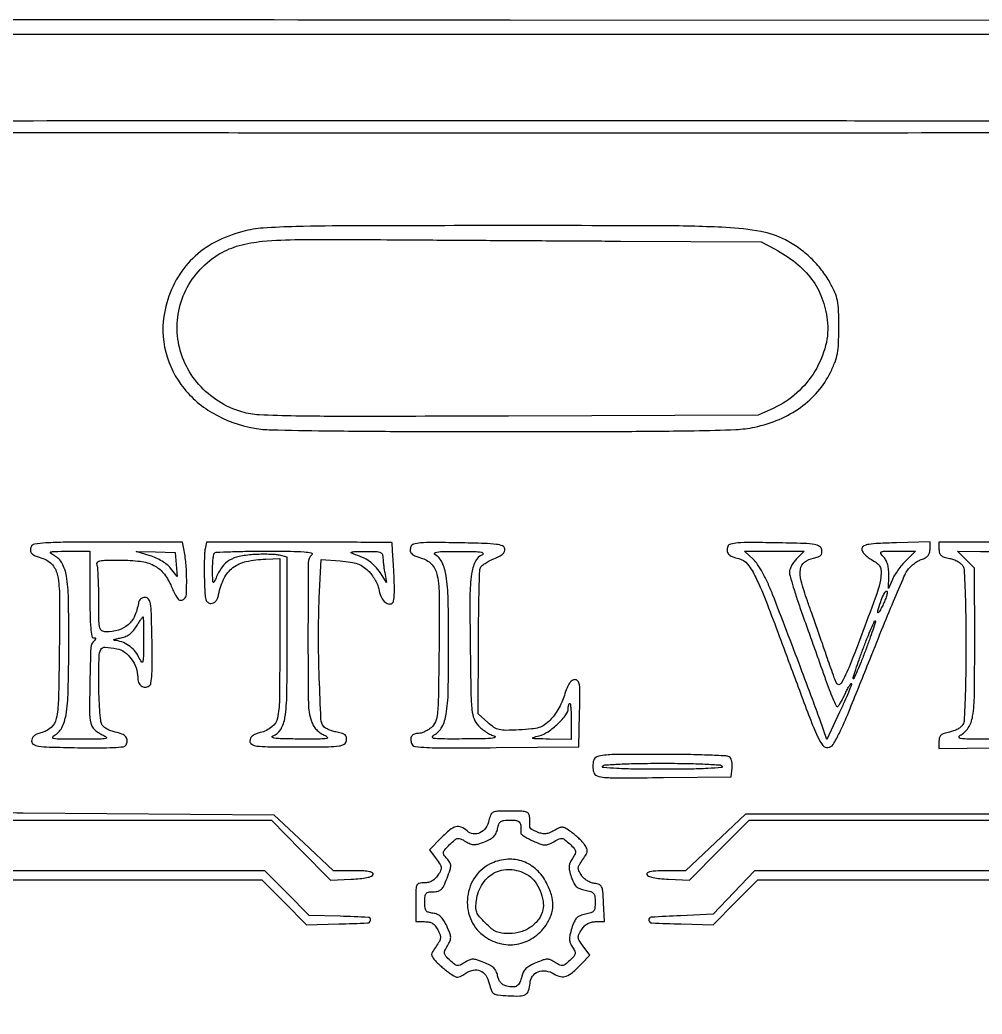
# Model space of a CAD drawing. Extents: x 33 to 995, y 30 to 1513.
# Drawn here: x 351.6 to 673.4, y 1180.1 to 1512.8 of the extents above; entities that cross this region are included whole.
import ezdxf

# ---------------------------------------------------------------- set-up
doc = ezdxf.new("R2010")
doc.units = 0

msp = doc.modelspace()

# ---------------------------------------------------------------- linework, layer by layer
for points in [[(969.036452, 1225.056595, -0.000004), (969.039353, 1088.299549, -0.000008), (969.038944, 928.132759, -0.000006), (969.033447, 745.616071)], [(501, 614.908769, -0.000002), (561.298067, 614.940643, -0.000003), (614.572792, 614.968231, -0.000002), (659.799513, 614.99122, -0.000053)], [(56.838383, 550.971158, 0.000004), (56.774237, 658.613587, 0.000005), (56.715227, 754.844653, 0.000003), (56.664187, 835.950257, 0.000067)], [(972.956293, 313.397605, 0.000039), (972.978038, 768.984398, 0.000039), (972.928152, 1226.063636, 0.000618)], [(53.508353, 1474.214499, 0.000027), (53.251612, 1321.329098, 0.00033)], [(38.822837, 332.31249, -0.000046), (38.889141, 769.339498, -0.000051), (39.034879, 1189.135476, -0.000465), (39.288314, 1372.643788, -0.000087), (39.584884, 1491.939655, -0.098597), (40.571108, 1496.824427, -0.031477), (42.041633, 1499.802126, -0.045918), (43.725173, 1502.193461, -0.046088), (45.811833, 1504.231037, -0.032025), (48.5, 1506.13944, -0.137776), (53.048935, 1507.445047, -0.000422), (114.224298, 1507.740408, -0.000933), (216.862219, 1507.95772, -0.000061), (514.602117, 1507.996262), (977.704234, 1508), (981.07832, 1505.726203, -0.029148), (982.52989, 1504.619797, -0.018066), (984.105016, 1503.165079, -0.018106), (985.561024, 1501.610852, -0.030905), (986.643885, 1500.200472), (988.835363, 1496.948538), (989.233898, 772.224269), (989.632433, 47.5)], [(995.005458, 43.718342), (994.752729, 770.609171), (994.5, 1497.5), (991.694724, 1502.272392, 0.032229), (990.320582, 1504.29898, 0.021357), (988.502755, 1506.444128, 0.02152), (986.549572, 1508.384329, 0.038625), (984.767769, 1509.772392), (980.646091, 1512.5), (515.573046, 1512.712577, 0.000094), (263.010968, 1512.780544, 0.000625), (137.080546, 1512.633358, 0.000111), (51.337268, 1512.406859, 0.105014), (47.5, 1511.580442, 0.060151), (44.399911, 1509.715644, 0.033004), (41.086923, 1506.764579, 0.032003), (38.025614, 1503.225534, 0.039426), (35.669775, 1499.552908), (33.5, 1495.5), (33.247266, 770.21552, 0.000036), (33.115334, 293.12885, 0.000631)], [(53.052888, 1115.372179, 0.000076), (53, 768.50806)], [(684.031385, 1338), (659, 1338), (659, 1335.611291, 0.068706), (659.170968, 1334.37296, 0.145772), (659.683516, 1333.56247, 0.106255), (660.681986, 1333.009618, 0.027136), (662.487847, 1332.568258, -0.042339), (663.897177, 1332.178105, -0.040047), (665.248459, 1331.550594, -0.042692), (666.352533, 1330.795042, -0.098803), (666.987847, 1330.022708, -0.110268), (667.421984, 1328.46466, -0.003489), (667.720532, 1321.852613, -0.006195), (667.9323, 1313.631572, -0.003341), (668, 1303.5, -0.003341), (667.9323, 1293.368428, -0.006195), (667.720532, 1285.147387, -0.003489), (667.421984, 1278.53534, -0.110268), (666.987847, 1276.977292, -0.098803), (666.352533, 1276.204958, -0.042692), (665.248459, 1275.449406, -0.040047), (663.897177, 1274.821895, -0.042339), (662.487847, 1274.431742, 0.027098), (660.677747, 1273.989495, 0.106933), (659.680708, 1273.435887, 0.146165), (659.169854, 1272.622144, 0.067684), (659, 1271.373136), (659, 1268.968853), (687.25, 1269.234427)], [(676, 1272.053884, -0.00259), (668.998554, 1272.076486, -0.028456), (666.19625, 1272.259752, -0.318422), (665.705766, 1272.706479, -0.341936), (665.980292, 1273.284449, 0.135391), (668.774115, 1275.823, 0.101871), (670.247393, 1279.724707, 0.036619), (670.858362, 1286.912259, 0.003556), (670.936684, 1304.39134), (670.871166, 1329.28268), (668.012506, 1332.14134), (665.153846, 1335), (672.826923, 1334.921053, -0.006315), (675.687962, 1334.855471, -0.013756)], [(319.436537, 1245), (435.724755, 1245), (445.588127, 1234.960747), (455.4515, 1224.921494), (462.395759, 1225.210747, 0.012625), (465.393952, 1225.411563, 0.028534), (467.643188, 1225.749616, 0.034246), (469.206795, 1226.190275, 0.231058), (469.753342, 1226.75, 0.348375), (469.540226, 1227.331829, 0.088686), (468.537109, 1227.723586, 0.03904), (466.604626, 1227.95146, 0.009074), (463.333333, 1228.020785), (456.5, 1228.04157), (446.584243, 1237.357393), (436.668486, 1246.673216), (352.668908, 1247.336608, 0.000271), (318.145725, 1247.590564, 0.000277)], [(725.955927, 1247), (594.32802, 1247), (584.257507, 1237.5), (574.186993, 1228), (567.510163, 1228, 0.009294), (564.316113, 1227.940621, 0.039972), (562.429058, 1227.718672, 0.091741), (561.454414, 1227.329443, 0.344542), (561.246658, 1226.75, 0.230894), (561.792557, 1226.19059, 0.034469), (563.349954, 1225.751382, 0.028647), (565.591391, 1225.415634, 0.012665), (568.579991, 1225.217865), (575.5, 1224.935731), (585.481238, 1234.967865), (595.462477, 1245), (727.614876, 1245)], [(311.490867, 1225), (432.550055, 1225), (440.025028, 1217.471318), (447.5, 1209.942637), (458.25402, 1210.221318, 0.004524), (467.827064, 1210.55609, 0.352399), (468.8946, 1211.495463, 0.451454), (468.140113, 1212.435038, 0.004692), (458.697649, 1212.781871), (448.386629, 1213.063742), (440.968342, 1220.531871), (433.550055, 1228), (312.556473, 1228)], [(733.75457, 1228), (597.328124, 1228), (590.414062, 1220.75), (583.5, 1213.5), (572.5, 1213, 0.004401), (562.740366, 1212.470262, 0.421633), (561.913049, 1211.507227, 0.376218), (562.902623, 1210.561346, 0.004311), (572.74598, 1210.221318), (583.5, 1209.942637), (590.974972, 1217.471318), (598.449945, 1225), (735.009133, 1225)], [(303.803707, 1075.012306, 0.000025), (284.486637, 1038, -0.000146)]]:
    msp.add_lwpolyline(points, format="xyb")
for points in [[(247.131121, 1477.657991, 0.050768), (246.753708, 1477.095866, 0.066538), (246.537806, 1476.516912, 0.082297), (246.507446, 1476.010146, 0.171918), (246.675343, 1475.657991, 0.198264), (247.327394, 1475.386949, 0.000008), (325.52234, 1475.193285, 0.000384), (411.80434, 1475.047297, 0.000231), (514.166667, 1475, 0.000154), (662.437769, 1475.04575, 0.001151), (732.862134, 1475.251305, 0.000171), (780.126371, 1475.514209, 0.412485), (781, 1476.393011, 0.100912), (780.88217, 1476.970895, 0.066819), (780.53535, 1477.555128, 0.063449), (780.022934, 1478.056902, 0.070559), (779.418213, 1478.393011, 0.09127), (778.079021, 1478.642756, 0.000014), (700.517318, 1478.821697, 0.000355), (614.684732, 1478.95635, 0.000215), (513.040657, 1479, 0.000166), (369.539938, 1478.952432, 0.001096), (297.821195, 1478.747681, 0.000181), (248.874674, 1478.482919, 0.221599)], [(426.199953, 1441.977396, 0.056421), (416.846685, 1438.360953, 0.072539), (409.385942, 1432.961212, 0.074322), (403.908105, 1425.772056, 0.06307), (400.392488, 1416.8868, 0.111261), (399.996058, 1403.307092, 0.109722), (405.450076, 1390.792575, 0.103683), (416.017681, 1381.247497, 0.089734), (430.081913, 1376.129814, 0.03722), (435.707357, 1375.590421, 0.001966), (453.76188, 1375.278868, 0.002488), (478.474413, 1375.07259, 0.000899), (513.581913, 1375.017364, 0.000664), (554.902647, 1375.081534, 0.00367), (577.136924, 1375.308801, 0.005302), (591.022444, 1375.699994, 0.042529), (597.363566, 1376.488896, 0.048124), (605.593082, 1379.07932, 0.056303), (612.720659, 1383.100085, 0.059108), (618.48978, 1388.412212, 0.063097), (622.709915, 1394.818397, 0.022584), (624.223879, 1398.289178, 0.046135), (625.027061, 1401.147245, 0.036141), (625.397925, 1404.520501, 0.009313), (625.5, 1410, 0.008571), (625.403282, 1415.641694, 0.040742), (625.03087, 1418.845463, 0.054185), (624.192117, 1421.505706, 0.023036), (622.531854, 1424.858802, 0.04017), (619.733629, 1429.073343, 0.034769), (616.169357, 1433.008968, 0.034505), (612.062162, 1436.443069, 0.037909), (607.643981, 1439.161711, 0.074646), (599.356033, 1441.971113, 0.032015), (587.715938, 1443.301457, 0.01164), (566.950819, 1443.852042, 0.000927), (512, 1443.927575, 0.000462), (463.389984, 1443.8593, 0.005099), (443.923129, 1443.615423, 0.012251), (432.971679, 1443.097849, 0.046157)], [(552.5, 1438.751193), (599.5, 1438.5), (604, 1436.116927, -0.045745), (611.14608, 1431.45086, -0.06564), (616.403045, 1426.027609, -0.069774), (619.854892, 1419.700266, -0.060626), (621.644193, 1412.35642, -0.09203), (621.080826, 1403.788375, -0.074117), (617.504525, 1395.262318, -0.0721), (611.47331, 1387.941008, -0.078485), (603.770111, 1382.881796), (598.5, 1380.5), (515, 1380.198769, -0.000465), (465.385885, 1380.065967, -0.004304), (443.906144, 1380.213351, -0.008045), (431.590163, 1380.602161, -0.060387), (425.84619, 1381.577972, -0.14002), (411.434562, 1390.75725, -0.147973), (404.426455, 1405.973148, -0.150661), (407.084558, 1422.312281, -0.146117), (418.499632, 1434.552652, -0.065824), (424.913349, 1437.253997, -0.044102), (432.756108, 1438.673269, -0.021325), (445.096215, 1439.268992, -0.003153), (470.056341, 1439.251193, 0.000163), (486.962923, 1439.138022, 0.000076), (508.894675, 1439.001685, 0.000075), (531.916101, 1438.865525, 0.000105)], [(355.345077, 1336.456872, 0.100121), (355.131711, 1335.189825, 0.190591), (355.536828, 1334.256227, 0.100022), (356.733447, 1333.463075, 0.017732), (359.272413, 1332.534848, -0.139086), (362.495838, 1330.369875, -0.131376), (364.189675, 1326.787822, -0.044037), (364.829149, 1319.889362, -0.003903), (364.769853, 1302.401413, -0.003166), (364.464763, 1284.998121, -0.04768), (363.745566, 1278.990514, -0.157753), (361.998828, 1275.991201, -0.119808), (358.624239, 1274.182436, 0.037101), (357.221161, 1273.705424, 0.079962), (356.257868, 1273.099514, 0.105606), (355.698276, 1272.34684, 0.107632), (355.5, 1271.436432, 0.260456), (356.107798, 1270.34879, 0.10263), (357.77709, 1269.744984, 0.028842), (361.379845, 1269.438514, 0.002309), (370.924305, 1269.223015, 0.004188), (378.221399, 1269.153102, 0.014357), (382.960535, 1269.283494, 0.01455), (386.178569, 1269.558713, 0.229614), (387.081785, 1270.132331, 0.133089), (387.505339, 1271.557138, 0.183319), (387.066329, 1272.805009, 0.123443), (385.696566, 1273.791725, 0.04833), (383.442884, 1274.444737, -0.043137), (382.06006, 1274.829927, -0.040367), (380.731193, 1275.453223, -0.042971), (379.643092, 1276.205899, -0.097395), (379.012153, 1276.977292, -0.097212), (378.613462, 1278.277281, -0.007843), (378.29732, 1281.857281, -0.010341), (378.073845, 1286.175023, -0.007758), (378, 1290.934259, -0.004452), (378.078458, 1299.744699, -0.116637), (378.66054, 1302.023979, -0.29461), (380.116771, 1302.849133, -0.034993), (383.978277, 1302.354345, -0.109846), (386.572617, 1301.207557, -0.074987), (388.861958, 1298.921331, -0.072252), (390.448324, 1295.962417, -0.086834), (390.996262, 1292.856989, 0.084842), (391.302304, 1291.081496, 0.146503), (392.179225, 1289.881066, 0.174451), (393.449006, 1289.483363, 0.128621), (394.869198, 1289.91916, 0.227098), (395.439024, 1290.806994, 0.016016), (395.7173, 1293.824858, 0.015268), (395.848091, 1298.2745, 0.00454), (395.778514, 1305.07664, 0.002455), (395.560912, 1314.059869, 0.031666), (395.251303, 1317.399595, 0.116597), (394.627296, 1318.926776, 0.242268), (393.513695, 1319.5, 0.082916), (392.677318, 1319.360342, 0.096177), (391.978994, 1318.958028, 0.095236), (391.477083, 1318.31988, 0.079671), (391.207605, 1317.5, -0.064506), (389.958629, 1313.274301, -0.109366), (387.782813, 1310.315578, -0.111465), (384.594346, 1308.586805, -0.068813), (380.350777, 1308, -0.137904), (379.010165, 1308.376919, -0.202896), (378.30641, 1309.357954, -0.052405), (378.042614, 1311.598253, -0.003124), (378, 1318.418213, 0.00539), (377.955741, 1322.523968, 0.007245), (377.821697, 1326.240725, 0.005177), (377.63272, 1329.340329, 0.073925), (377.393011, 1330.418213, -0.272257), (377.526536, 1331.219002, -0.169875), (378.367664, 1331.720243, -0.04521), (380.437109, 1331.949884, -0.005151), (385.143011, 1331.996262, -0.030382), (391.833885, 1331.586321, -0.084075), (396.339905, 1330.243176, -0.106304), (399.531699, 1327.718306, -0.06842), (402.019737, 1323.688286, 0.009495), (403.602617, 1320.286049, 0.07927), (404.576035, 1318.901157, 0.233525), (405.481852, 1318.579614, 0.144748), (406.540815, 1319.033874, 0.211223), (407.27782, 1320.51492, 0.013124), (407.373986, 1325.530577, 0.020003), (407.117538, 1330.973899, 0.028721), (406.422521, 1335.75), (405.961896, 1338), (380.949563, 1338, 0.001739), (366.850135, 1337.95097, 0.013311), (360.231253, 1337.728658, 0.021953), (356.43594, 1337.332158, 0.270416)], [(413.553887, 1335.75, 0.039994), (413.377384, 1334.420931, 0.006461), (413.275114, 1331.810938, 0.007098), (413.237968, 1328.727836, 0.006185), (413.284835, 1325.5, 0.005751), (413.465511, 1320.795998, 0.05392), (413.783022, 1318.798385, 0.162271), (414.406219, 1317.861758, 0.167017), (415.459005, 1317.5, 0.100234), (416.378984, 1317.686298, 0.115612), (417.100901, 1318.212442, 0.088243), (417.645599, 1319.132031, 0.038456), (418.041712, 1320.5, -0.063419), (419.904461, 1325.909178, -0.117495), (422.852844, 1329.465313, -0.106741), (427.302623, 1331.516692, -0.046457), (433.793154, 1332.341794), (438.5, 1332.5), (438.5, 1305.284333, -0.002429), (438.402359, 1285.18124, -0.049242), (437.745208, 1279.126918, -0.178785), (435.872093, 1276.141608, -0.102466), (432, 1274.259745, 0.030333), (430.380091, 1273.742954, 0.077486), (429.316361, 1273.128061, 0.110615), (428.714576, 1272.371079, 0.113316), (428.5, 1271.436432, 0.265832), (429.11947, 1270.353619, 0.103129), (430.815654, 1269.780257, 0.027998), (434.500664, 1269.542391, 0.00212), (444.5, 1269.5, 0.002014), (454.806453, 1269.541505, 0.030453), (458.376291, 1269.788005, 0.116205), (460.044941, 1270.418377, 0.212236), (460.803648, 1271.628645, 0.079965), (460.78391, 1272.731346, 0.169285), (460.369851, 1273.46661, 0.110282), (459.437455, 1273.979438, 0.024437), (457.654131, 1274.405107, -0.026316), (456.261108, 1274.743148, -0.027408), (454.930553, 1275.222042, -0.028445), (453.833645, 1275.761632, -0.096979), (453.231503, 1276.276462, -0.156979), (452.290984, 1278.785525, -0.00316), (451.729858, 1292.497413, -0.008185), (451.470965, 1306.713856, -0.011568), (451.740633, 1319.374346), (452.313043, 1332.248693), (458.738476, 1331.732921, -0.015919), (462.200761, 1331.343749, -0.049068), (464.48571, 1330.78016, -0.063448), (466.280608, 1329.876058, -0.042688), (468.069501, 1328.433414, -0.040883), (469.227277, 1327.126846, -0.029445), (470.302838, 1325.501195, -0.02994), (471.147102, 1323.821561, -0.05517), (471.592154, 1322.360468, 0.050946), (472.31207, 1319.923549, 0.090141), (473.437741, 1318.162895, 0.138039), (474.757765, 1317.357565, 0.209756), (476.068536, 1317.542358, 0.21614), (476.587208, 1318.314516, 0.027059), (476.817566, 1320.369083, 0.021772), (476.860177, 1323.409855, 0.00717), (476.664036, 1327.878448, 0.00036), (476.445381, 1331.584966, 0.000577), (476.252894, 1334.747107, 0.000092), (476.078537, 1337.549543, 0.035411), (476.051695, 1337.75, 0.353336), (475.926547, 1337.852786, 0.000065), (466.914532, 1337.926563, 0.001258), (456.90224, 1337.982031, 0.000756), (445.019052, 1338), (414.038104, 1338)], [(482.355116, 1336.483033, 0.098007), (482.133544, 1335.200078, 0.191567), (482.534008, 1334.260557, 0.101145), (483.727186, 1333.465591, 0.017771), (486.272413, 1332.534848, -0.139672), (489.498517, 1330.362686, -0.131147), (491.192002, 1326.764146, -0.043721), (491.82999, 1319.823525, -0.003841), (491.769853, 1302.160134, -0.001298), (491.549837, 1286.08071, -0.020904), (491.23489, 1280.664138, -0.069638), (490.541054, 1277.815708, -0.128841), (489.139216, 1275.910134, -0.03342), (488.100888, 1275.179074, -0.029758), (486.934291, 1274.561102, -0.030973), (485.815898, 1274.132818, -0.076095), (484.948233, 1274, 0.082083), (483.527152, 1273.765126, 0.162452), (482.627291, 1273.081491, 0.161733), (482.315958, 1271.991951, 0.08119), (482.609738, 1270.574622, 0.272474), (483.77012, 1269.650845, 0.023235), (487.713791, 1269.27959, 0.012821), (494.776615, 1269.125873, 0.001433), (510.862983, 1269.23438), (538.5, 1269.5), (538.782751, 1280.75, 0.003344), (538.908471, 1287.566698, 0.037564), (538.737142, 1290.268043, 0.132367), (538.206418, 1291.517624, 0.230444), (537.215373, 1292, 0.157205), (536.255995, 1291.690718, 0.090448), (535.405449, 1290.807709, 0.053659), (534.584865, 1289.227865, 0.01662), (533.693905, 1286.697901, -0.02975), (532.819588, 1284.408789, -0.024302), (531.625286, 1282.074575, -0.025014), (530.282437, 1279.986617, -0.046348), (528.963379, 1278.464915, -0.03901), (527.002881, 1276.859979, -0.075184), (525.187025, 1275.964977, -0.052889), (522.79256, 1275.474179, -0.01151), (518.582813, 1275.164315, -0.009434), (514.106202, 1275.022867, -0.061272), (511.868733, 1275.269245, -0.090981), (510.155293, 1276.021155, -0.033568), (508.066087, 1277.649644), (504.87074, 1280.504686), (504.962079, 1304.240157, -0.002143), (505.036915, 1313.440532, -0.003268), (505.188285, 1321.424713, -0.001186), (505.37978, 1328.294987, -0.084241), (505.60388, 1329.410112, -0.125921), (506.069195, 1330.066144, -0.028714), (507.165399, 1330.89246, -0.027954), (508.578013, 1331.725115, -0.024034), (510.146698, 1332.44202, 0.02336), (511.973651, 1333.273984, 0.06605), (513.12341, 1334.070646, 0.106004), (513.709165, 1334.888145, 0.151175), (513.806915, 1335.769722, 0.255439), (513.017231, 1336.726852, 0.063282), (510.978895, 1337.256856, 0.024646), (507.059537, 1337.565982, 0.002833), (498.216043, 1337.776161, 0.003026), (489.674723, 1337.879043, 0.021839), (485.564128, 1337.724089, 0.046618), (483.28073, 1337.3215, 0.238552)], [(588.390041, 1336.574048, 0.10452), (588.160798, 1335.136377, 0.17142), (588.6241, 1334.008306, 0.118587), (589.871625, 1333.144745, 0.038321), (592.037817, 1332.491694, -0.174379), (594.958519, 1330.654495, -0.054646), (597.723611, 1326.193103, -0.020817), (601.488851, 1317.386557, -0.002036), (609.598997, 1295.730418, 0.001489), (615.7811, 1279.167509, 0.018277), (618.389602, 1272.941732, 0.051923), (620.162847, 1269.963746, 0.267029), (621.858926, 1269.230418, 0.226315), (623.567453, 1270.299006, 0.030371), (625.680175, 1274.111558, 0.014939), (628.831776, 1281.256511, 0.001702), (635.407566, 1297.618213, -0.00199), (639.823672, 1308.588015, -0.002853), (643.831828, 1318.272652, -0.001538), (647.293334, 1326.432899, -0.043973), (648.372691, 1328.446047, -0.048324), (649.265893, 1329.558274, -0.031752), (650.486074, 1330.659339, -0.031893), (651.824129, 1331.588331, -0.051968), (653.074052, 1332.175659, 0.041076), (654.458038, 1332.789623, 0.092378), (655.34486, 1333.512464, 0.107207), (655.833706, 1334.430968, 0.068982), (656, 1335.630576), (656, 1338.065502), (644.761972, 1337.782751, 0.004628), (638.626608, 1337.571548, 0.029967), (635.549472, 1337.251667, 0.068313), (633.882029, 1336.736027, 0.240809), (633.213211, 1335.877546, 0.161562), (633.319161, 1335.074184, 0.065094), (633.934585, 1334.137889, 0.050848), (634.975275, 1333.153317, 0.030771), (636.381779, 1332.202253, -0.025724), (638.336113, 1330.909282, -0.110246), (639.246477, 1329.861371, -0.114957), (639.605086, 1328.549102, -0.029128), (639.559727, 1326.324708, -0.065554), (638.703775, 1322.299939, -0.003475), (634.227949, 1309.939472, -0.005536), (629.627458, 1297.916141, -0.025172), (626.524932, 1291.094589, -0.177854), (625.702068, 1290.34084, -0.370103), (624.933902, 1290.594874, -0.049899), (623.96763, 1292.632756, -0.002947), (621.702548, 1299.094589, 0.00071), (620.102428, 1303.7257, 0.000466), (618.247153, 1309.05467, 0.000469), (616.431098, 1314.239758, 0.000902), (614.964918, 1318.389395, -0.019975), (612.879756, 1325.094616, -0.101855), (612.65247, 1328.972675, -0.196843), (614.02645, 1331.300656, -0.113357), (617.040757, 1332.658151, 0.030943), (618.567877, 1333.06319, 0.115029), (619.410628, 1333.580094, 0.158433), (619.790413, 1334.314408, 0.076354), (619.801813, 1335.385363, 0.208939), (619.05759, 1336.589148, 0.113684), (617.412822, 1337.243664, 0.031322), (613.928429, 1337.55708, 0.00225), (604.228654, 1337.776161, 0.003219), (595.939951, 1337.872682, 0.020243), (591.712998, 1337.723524, 0.037825), (589.286385, 1337.353384, 0.249334)], [(375, 1320.5, 0.004182), (375.058138, 1313.548443, 0.016463), (375.27069, 1309.270833, 0.018456), (375.601997, 1306.511101, 0.369116), (376.2, 1306, -0.051663), (376.742599, 1305.943785, -0.354955), (376.9, 1305.75, -0.180052), (376.777696, 1305.421376, -0.018208), (376.2, 1304.8, 0.189775), (375.302111, 1302.735881, 0.003949), (374.990336, 1291.327566, 0.006468), (374.919064, 1280.344028, 0.090234), (375.649661, 1276.470586, 0.095637), (376.113247, 1275.726372, 0.035355), (377.019208, 1274.878451, 0.033463), (378.165305, 1274.069318, 0.034326), (379.399661, 1273.42794, -0.089111), (380.445656, 1272.730105, -0.614236), (380.309213, 1272.28419, -0.040494), (378.255942, 1272.096263, -0.002027), (371.5, 1272.053884, -0.002738), (365.247131, 1272.07425, -0.033957), (362.878964, 1272.256054, -0.42433), (362.559274, 1272.700386, -0.235359), (363, 1273.290814, 0.15883), (365.566089, 1275.841031, 0.078107), (367.019187, 1280.261783, 0.034545), (367.740225, 1288.024846, 0.00525), (367.943558, 1303.600777, 0.004898), (367.830651, 1319.192075, 0.035569), (367.17169, 1326.648513, 0.083857), (365.738802, 1330.87899, 0.145832), (363.143935, 1333.483598, -0.038759), (361.860607, 1334.315487, -0.605838), (361.930218, 1334.718084, -0.073756), (363.101682, 1334.910663, -0.002542), (367.75, 1334.959962), (375, 1335)], [(403.824015, 1330.521047), (404.148029, 1326.542094), (402.01072, 1329.259243, 0.058751), (400.845998, 1330.427499, 0.029799), (399.141736, 1331.618556, 0.028639), (397.173716, 1332.676188, 0.032978), (395.186705, 1333.446719), (390.5, 1334.917046), (397, 1334.708523), (403.5, 1334.5)], [(449.2, 1333.8, 0.196949), (448.050825, 1331.055026, 0.001595), (447.946029, 1307.057773, 0.003166), (448.064102, 1284.1525, 0.081163), (449.134345, 1278.044461, 0.049889), (449.821924, 1276.565282, 0.052538), (450.778997, 1275.279297, 0.052774), (451.978772, 1274.22581, 0.051193), (453.384345, 1273.43438, -0.101328), (454.362703, 1272.746955, -0.603315), (454.208934, 1272.297097, -0.037827), (452.023817, 1272.121685, -0.001987), (445, 1272.118089, -0.003721), (439.465469, 1272.178441, -0.023297), (436.642058, 1272.36203, -0.190677), (435.997913, 1272.704245, -0.522097), (436.105509, 1273.114117, 0.170984), (438.812414, 1275.35019, 0.098832), (440.255528, 1279.370289, 0.033692), (440.877874, 1287.107129, 0.003227), (441, 1306.028001), (441, 1332.961896), (438.474297, 1333.595807, 0.044191), (437.092358, 1333.815394, 0.011019), (434.805321, 1333.923466, 0.011175), (432.173151, 1333.930925, 0.011019), (429.530898, 1333.82107, 0.035064), (424.889539, 1333.196847, 0.085028), (421.680638, 1331.939528, 0.097196), (419.331453, 1329.807959, 0.056173), (417.402515, 1326.5, -0.006792), (416.503045, 1324.534978, -0.585669), (416.239963, 1324.516979, -0.142109), (416.079015, 1325.042582, -0.00178), (416.039142, 1328.583333, -0.012268), (416.072743, 1330.579015, -0.016835), (416.207331, 1332.369271, -0.013576), (416.406531, 1333.826505, -0.156866), (416.666667, 1334.333333, -0.186833), (417.276596, 1334.602783, -0.001961), (421.994167, 1334.804167, -0.005915), (427.481192, 1334.951856, -0.00377), (433.866667, 1335, -0.00294), (442.24057, 1334.950754, -0.016587), (446.705556, 1334.75, -0.03599), (449.026629, 1334.399083, -0.590694)], [(473, 1333.125, 0.021012), (473.039884, 1332.17633, 0.007235), (473.174973, 1330.809375, 0.007175), (473.367605, 1329.304635, 0.008254), (473.595653, 1327.875), (474.191306, 1324.5), (472.149164, 1327.686178, 0.043569), (470.457448, 1329.879202, 0.053996), (468.518126, 1331.575885, 0.049603), (466.126209, 1332.919336, 0.029513), (463.058399, 1334.051773, -0.100054), (462.412559, 1334.399626, -0.619533), (462.47718, 1334.673131, -0.048822), (463.749283, 1334.841896, -0.005144), (466.75, 1334.914047, -0.008071), (470.313424, 1334.905528, -0.065157), (471.928127, 1334.663697, -0.176857), (472.702678, 1334.10028, -0.149043)], [(506.321178, 1333.811266, 0.164293), (503.909433, 1331.44441, 0.083955), (502.634894, 1327.347363, 0.032749), (502.120368, 1319.859192, 0.003912), (502.198376, 1303.246818, 0.001376), (502.44116, 1287.350259, 0.021133), (502.771417, 1281.878436, 0.06649), (503.494312, 1278.863479, 0.096917), (504.944899, 1276.556644, 0.037518), (506.103828, 1275.49584, 0.025255), (507.569044, 1274.459244, 0.025482), (509.097759, 1273.595556, 0.04515), (510.444899, 1273.068277, -0.598303), (510.524416, 1272.694505, -0.153188), (509.765218, 1272.375256, -0.019125), (506.535575, 1272.194851, -0.003425), (500.5, 1272.130226, -0.002039), (492.644465, 1272.131958, -0.032202), (489.977054, 1272.315443, -0.437226), (489.622511, 1272.819087, -0.218942), (490.143935, 1273.516402, 0.146626), (492.737298, 1276.127605, 0.082984), (494.173922, 1280.388376, 0.035112), (494.848399, 1287.911075, 0.004806), (495, 1303.681342, 0.005191), (494.84105, 1318.991561, 0.033083), (494.166951, 1326.728763, 0.07266), (492.790839, 1331.207301, 0.15141), (490.343698, 1333.867465, -0.50241), (490.290025, 1334.339986, -0.157943), (491.055592, 1334.699889, -0.028019), (493.566954, 1334.876304, -0.004459), (498.5, 1334.901911, -0.004051), (503.539588, 1334.84229, -0.029664), (505.943804, 1334.651371, -0.24251), (506.475297, 1334.276417, -0.4231)], [(611.454545, 1332.545455, 0.038293), (610.515252, 1331.450109, 0.034862), (609.721023, 1330.190599, 0.036662), (609.17225, 1328.960487, 0.086799), (609, 1327.975732, 0.069094), (609.18971, 1326.609446, 0.004882), (610.278156, 1322.903931, 0.006821), (611.684584, 1318.499815, 0.005088), (613.351169, 1313.680277, -0.000199), (615.256046, 1308.341227, -0.000142), (617.385173, 1302.360769, -0.000143), (619.412263, 1296.656626, -0.000306), (620.973795, 1292.25, 0.006527), (622.280218, 1288.704042, 0.010456), (623.497377, 1285.717187, 0.004546), (624.593151, 1283.243295, 0.294263), (624.970752, 1283, 0.23937), (625.341071, 1283.188062, 0.016874), (626.014337, 1284.177995, 0.02092), (626.759056, 1285.473631, 0.014053), (627.504597, 1287.010195, -0.010671), (628.225239, 1288.521384, -0.018841), (628.892623, 1289.731514, -0.014594), (629.464419, 1290.621919, -0.469606), (629.69041, 1290.642923, -0.300187), (629.75855, 1290.310435, -0.002413), (628.695642, 1287.694492, -0.007555), (627.392925, 1284.663081, -0.004661), (625.773905, 1281.135771), (621.479932, 1272.006085), (619.107416, 1278.753043, 0.004549), (616.682485, 1285.453614, 0.001185), (612.662207, 1296.176495, 0.001204), (608.019137, 1308.38274, 0.001224), (603.342454, 1320.5, 0.013835), (601.702455, 1324.395756, 0.018757), (599.995327, 1327.810162, 0.0208), (598.345231, 1330.545945, 0.058575), (596.906, 1332.25), (593.968447, 1335), (603.938769, 1335), (613.909091, 1335)], [(647.937815, 1331.783969, 0.022455), (646.60952, 1330.330693, 0.016866), (645.277826, 1328.621418, 0.017137), (644.132441, 1326.924978, 0.037107), (643.398662, 1325.533969), (642.075542, 1322.5), (642.201333, 1326.740525, 0.029218), (642.144213, 1328.725879, 0.044358), (641.842359, 1330.424802, 0.051242), (641.296886, 1331.844229, 0.066668), (640.508575, 1332.990525, -0.041184), (639.568254, 1334.219167, -0.456943), (639.722272, 1334.742341, -0.103739), (640.7431, 1334.971184, -0.003448), (644.921936, 1335), (651.153846, 1335)], [(639.978467, 1316.45761, -0.009132), (639.194078, 1315.008592, -0.061038), (638.707836, 1314.350514, -0.6625), (638.533716, 1314.415597, -0.076252), (638.597868, 1315, -0.014537), (639.500305, 1318.017331, -0.029939), (640.412996, 1320.305408, -0.05673), (641.167763, 1321.528908, -0.583684), (641.633327, 1321.45761, -0.150736), (641.672871, 1320.830178, -0.02084), (641.310122, 1319.558875, -0.022341), (640.734513, 1318.049349, -0.017232)], [(392.936046, 1304.75, -0.001751), (392.872899, 1299.139466, -0.073989), (392.679347, 1297.958622, -0.638413), (392.277435, 1297.908426, -0.024073), (391.301634, 1299.650727, 0.065567), (389.884354, 1301.752221, 0.062968), (387.953724, 1303.448016, 0.063123), (385.666565, 1304.606602, 0.066511), (383.202947, 1305.131641, -0.212852), (382.982275, 1305.251221, -0.491324), (383.023286, 1305.406256, -0.045385), (383.738558, 1305.633889, -0.010421), (384.982709, 1305.881641, 0.046895), (386.690488, 1306.353257, 0.061351), (388.121456, 1307.108655, 0.059559), (389.357329, 1308.20853, 0.040952), (390.482709, 1309.71148, -0.004713), (391.273984, 1310.9452, -0.007355), (391.980858, 1311.990903, -0.002816), (392.601676, 1312.870207, -0.202065), (392.75, 1312.96148, -0.451777), (392.851122, 1312.877032, -0.000924), (392.907776, 1310.565247, -0.004764), (392.942615, 1307.910828, -0.002837)], [(634.37037, 1301.62963, -0.00433), (632.940818, 1297.945531, -0.007446), (631.677974, 1294.90536, -0.002435), (630.563859, 1292.36608, -0.5263), (630.341805, 1292.324862, -0.280314), (630.260865, 1292.657341, -0.002125), (631.154826, 1295.428508, -0.006975), (632.253881, 1298.634534, -0.004321), (633.62963, 1302.37037, -0.00433), (635.059182, 1306.054469, -0.007446), (636.322026, 1309.09464, -0.002435), (637.436141, 1311.63392, -0.5263), (637.658195, 1311.675138, -0.280314), (637.739135, 1311.342659, -0.002125), (636.845174, 1308.571492, -0.006975), (635.746119, 1305.365466, -0.004321)], [(536, 1278), (536, 1272), (528.75, 1272.103352, -0.001661), (524.143059, 1272.184338, -0.070239), (523.173209, 1272.341994, -0.733971), (523.172421, 1272.598195, -0.011948), (525.229339, 1273.197806, 0.084695), (528.250926, 1274.578967, 0.041268), (531.557778, 1277.254279, 0.039922), (534.233632, 1280.254655, 0.163557), (535, 1282.534796, -0.032395), (535.036403, 1283.096069, -0.049872), (535.146875, 1283.569596, -0.064314), (535.307966, 1283.896949, -0.251361), (535.5, 1284, -0.382507), (535.700206, 1283.82059, -0.006578), (535.853125, 1282.2375, -0.012971), (535.96404, 1280.300555, -0.007815)], [(543.5, 1265, 0.047545), (543.30324, 1264.087226, 0.0297), (543.239888, 1262.99454, 0.029674), (543.306514, 1261.900044, 0.046835), (543.505899, 1260.981413, 0.233671), (544.631552, 1259.812242, 0.067689), (547.152135, 1259.274781, 0.02031), (552.26884, 1259.099231, 0.001381), (566.823287, 1259.231413), (589.5, 1259.5), (589.830076, 1262.391493, 0.043008), (589.863087, 1263.583014, 0.050883), (589.68368, 1264.695115, 0.058144), (589.327893, 1265.591664, 0.128667), (588.830076, 1266.126181, 0.130432), (587.753374, 1266.465868, 0.002229), (581.521442, 1266.726184, 0.00552), (574.223355, 1266.917794, 0.003626), (565.817388, 1266.984687, 0.001521), (552.07212, 1266.95257, 0.020832), (547.082941, 1266.717716, 0.06675), (544.603875, 1266.158141, 0.231024)], [(586.5, 1263, -0.563353), (586.261299, 1262.532979, -0.005566), (581.710663, 1262.254631, -0.009246), (575.469665, 1262.058187, -0.003243), (566.5, 1262, -0.003243), (557.530335, 1262.058187, -0.009246), (551.289337, 1262.254631, -0.005566), (546.738701, 1262.532979, -0.563353), (546.5, 1263, -0.242488), (547.234623, 1263.441784, -0.00392), (552.200627, 1263.72913, -0.008475), (558.445229, 1263.935327, -0.004014), (566.5, 1264, -0.004014), (574.554771, 1263.935327, -0.008475), (580.799373, 1263.72913, -0.00392), (585.765377, 1263.441784, -0.242488)], [(508.485932, 1244.935949, -0.096807), (507.377894, 1242.381093, -0.128598), (505.469758, 1240.731762, -0.150819), (503.232465, 1240.37621, -0.149546), (501.175322, 1241.341336, 0.080506), (499.204489, 1242.618241, 0.170923), (497.415196, 1242.753874, 0.110095), (495.399453, 1241.698752, 0.023947), (492.508474, 1239.008678), (488.611052, 1235.017355), (490.831813, 1232.013614, -0.017043), (492.123774, 1230.135476, -0.116438), (492.492369, 1229.082227, -0.14234), (492.311247, 1228.075315, -0.02983), (491.411278, 1226.504937, -0.051498), (490.503447, 1225.389041, -0.069984), (489.467468, 1224.609294, -0.071135), (488.270328, 1224.153988, -0.055407), (486.88499, 1224, 0.052875), (485.1335, 1223.814262, 0.239892), (484.360961, 1223.18674, 0.098862), (484.050684, 1221.803367, 0.005889), (484, 1217.5), (484, 1211), (486.968063, 1211, -0.049837), (488.458936, 1210.85103, -0.089444), (489.598724, 1210.398961, -0.087433), (490.525576, 1209.568789, -0.045862), (491.369003, 1208.265255, -0.030527), (492.105595, 1206.622846, -0.116427), (492.248766, 1205.516964, -0.106145), (491.888131, 1204.40856, -0.023183), (490.794583, 1202.711519, 0.0146), (489.580537, 1200.896655, 0.133133), (489.305952, 1199.995197, 0.166691), (489.559996, 1199.172135, 0.026288), (490.643643, 1197.838337, 0.019621), (491.548602, 1196.912672, 0.009997), (492.752831, 1195.818656, 0.009916), (494.041273, 1194.738572, 0.014641), (495.217058, 1193.847436, 0.020341), (496.907298, 1192.743457, 0.121645), (497.905957, 1192.439118, 0.133059), (498.887609, 1192.649229, 0.026161), (500.459773, 1193.565599, -0.085143), (503.169029, 1194.743652, -0.157702), (505.53753, 1194.571536, -0.155322), (507.380883, 1193.039118, -0.081908), (508.567073, 1190.27686, 0.027841), (509.284351, 1187.940152, 0.162406), (510.077981, 1186.949653, 0.117872), (511.435649, 1186.47148, 0.011767), (514.892788, 1186.192788, 0.020116), (518.794479, 1186.127707, 0.125182), (520.705245, 1186.661916, 0.187121), (521.730765, 1187.932299, 0.056713), (522.221475, 1190.40534, -0.129146), (523.059046, 1192.777314, -0.15192), (524.915392, 1194.256942, -0.134478), (527.475017, 1194.524267, -0.092834), (530.228594, 1193.524038, 0.076905), (532.435962, 1192.642244, 0.14436), (534.337418, 1192.756837, 0.094554), (536.404824, 1193.983434, 0.021553), (539.348389, 1196.821358), (542.196778, 1199.814829), (539.997809, 1202.789094, -0.016875), (538.699254, 1204.675456, -0.121322), (538.346359, 1205.713573, -0.141632), (538.545684, 1206.721841, -0.025874), (539.51443, 1208.381679, -0.047735), (540.467258, 1209.571014, -0.071867), (541.517967, 1210.380554, -0.074087), (542.729969, 1210.843802, -0.054349), (544.162727, 1211), (547.095435, 1211), (546.797717, 1217.25, 0.007875), (546.548712, 1221.17543, 0.089755), (546.15399, 1222.670478, 0.194402), (545.346048, 1223.422585, 0.062881), (543.72815, 1223.818531, -0.064613), (542.531484, 1224.115768, -0.046623), (541.301262, 1224.734018, -0.046391), (540.199512, 1225.574323, -0.061694), (539.385623, 1226.534218, -0.032208), (538.547829, 1228.012345, -0.136202), (538.366785, 1229.004367, -0.113451), (538.707349, 1230.045418, -0.019172), (539.862673, 1231.807142, 0.019358), (540.985102, 1233.520094, 0.107022), (541.338215, 1234.557367, 0.14028), (541.1812, 1235.507044, 0.04213), (540.437227, 1236.786158, 0.034668), (539.663658, 1237.742134, 0.015461), (538.523434, 1238.893468, 0.015219), (537.237151, 1240.042019, 0.019923), (535.990899, 1241.00648, 0.018863), (534.133105, 1242.22645, 0.115205), (533.048545, 1242.578575, 0.129143), (531.979584, 1242.392518, 0.026099), (530.256431, 1241.492406, -0.034078), (528.751622, 1240.736639, -0.073098), (527.496446, 1240.414311, -0.076662), (526.240186, 1240.474145, -0.040698), (524.740237, 1240.908662, -0.024437), (523.694057, 1241.366085, -0.036088), (522.831539, 1241.875157, -0.039734), (522.232733, 1242.364124, -0.246858), (522.111099, 1242.728033, 0.032986), (522.152782, 1243.163091, 0.006787), (522.165119, 1243.934172, 0.007113), (522.154522, 1244.831978, 0.006639), (522.118421, 1245.75, 0.101261), (521.795263, 1246.992667, 0.198327), (521.04146, 1247.65778, 0.075738), (519.473326, 1247.94348, 0.007257), (515.579455, 1248, 0.007293), (511.408317, 1247.939156, 0.094926), (509.900812, 1247.604489, 0.1915), (509.079816, 1246.78224, 0.047539)], [(519.118421, 1243.25, -0.009361), (519.154014, 1242.521875, -0.008925), (519.163104, 1241.781253, -0.008902), (519.147802, 1241.126925, -0.031158), (519.10424, 1240.707457, 0.274614), (519.261312, 1240.302774, 0.020996), (520.251081, 1239.592339, 0.024162), (521.585901, 1238.80619, 0.01575), (523.194587, 1238.024243, 0.013652), (525.781154, 1236.949972, 0.082554), (527.199577, 1236.660061, 0.110099), (528.44652, 1236.890107, 0.032965), (530.181782, 1237.766453, -0.023816), (531.919559, 1238.684322, -0.145399), (532.912622, 1238.833946, -0.13504), (533.863458, 1238.423297, -0.019514), (535.473506, 1237.02489, -0.01808), (536.968439, 1235.515096, -0.140371), (537.409082, 1234.63761, -0.165422), (537.279869, 1233.73002, -0.027694), (536.386325, 1232.186167, 0.040595), (535.587077, 1230.719298, 0.089908), (535.287274, 1229.485734, 0.073779), (535.411989, 1228.075535, 0.020822), (536.017303, 1225.94757, 0.030254), (536.814336, 1223.947785, 0.092434), (537.664337, 1222.767414, 0.10239), (538.8295, 1222.039696, 0.042218), (540.63147, 1221.541314, -0.028672), (542.549208, 1221.066368, -0.144964), (543.456657, 1220.461374, -0.145684), (543.885923, 1219.461482, -0.029055), (544, 1217.5, -0.028829), (543.887408, 1215.54888, -0.143038), (543.464516, 1214.547067, -0.146011), (542.573927, 1213.941382, -0.030465), (540.721727, 1213.475618, 0.045053), (538.948084, 1212.974249, 0.108615), (537.814951, 1212.228748, 0.091617), (536.987155, 1210.991805, 0.026138), (536.181291, 1208.816492, 0.018191), (535.568523, 1206.568691, 0.066325), (535.42518, 1205.100242, 0.087935), (535.687818, 1203.87144, 0.048552), (536.403136, 1202.507489, -0.034162), (537.177533, 1201.128696, -0.162535), (537.28537, 1200.243256, -0.134122), (536.847173, 1199.375698, -0.020564), (535.480761, 1197.981926, -0.020161), (533.971097, 1196.674129, -0.135566), (533.068379, 1196.288132, -0.152306), (532.147597, 1196.444021, -0.027517), (530.627105, 1197.324761, 0.037525), (529.095319, 1198.1716, 0.11222), (527.930868, 1198.415539, 0.081725), (526.570077, 1198.16779, 0.014121), (524.121639, 1197.214138, 0.028753), (522.180566, 1196.259323, 0.061899), (520.844418, 1195.268078, 0.076746), (519.97263, 1194.134736, 0.071068), (519.454786, 1192.761468, -0.045951), (518.777267, 1190.650304, -0.147269), (517.841381, 1189.527412, -0.155545), (516.475842, 1189.142229, -0.053105), (514.412832, 1189.432522, -0.066874), (513.27598, 1189.885874, -0.085008), (512.400818, 1190.597371, -0.079569), (511.772733, 1191.599687, -0.050938), (511.366934, 1192.91533, 0.063555), (510.874751, 1194.379255, 0.087551), (510.063547, 1195.501403, 0.070722), (508.778221, 1196.43658, 0.028381), (506.798513, 1197.347011, 0.014993), (504.412875, 1198.202486, 0.07984), (503.048912, 1198.415588, 0.106939), (501.87946, 1198.157234, 0.037403), (500.364057, 1197.31897, -0.028125), (498.849574, 1196.444167, -0.153145), (497.926428, 1196.29174, -0.134428), (497.017862, 1196.683979, -0.019851), (495.492673, 1198.006883, -0.020591), (494.070914, 1199.457267, -0.141297), (493.637604, 1200.346281, -0.152545), (493.761698, 1201.295689, -0.025215), (494.629874, 1202.950572, 0.034729), (495.455167, 1204.599156, 0.109773), (495.670186, 1205.80799, 0.08401), (495.379246, 1207.17122, 0.015235), (494.348127, 1209.554312, 0.027286), (493.309949, 1211.484935, 0.069001), (492.30265, 1212.716089, 0.088311), (491.16424, 1213.44758, 0.070196), (489.748115, 1213.816422, -0.043662), (488.248179, 1214.12345, -0.163741), (487.47313, 1214.669511, -0.133495), (487.097605, 1215.646376, -0.025401), (487, 1217.566422, -0.02226), (487.08861, 1219.555756, -0.15272), (487.458539, 1220.450296, -0.185192), (488.233548, 1220.88313, -0.035791), (489.864142, 1221, 0.061614), (491.46307, 1221.197782, 0.134303), (492.531009, 1221.79957, 0.089036), (493.404947, 1223.041939, 0.017657), (494.4683, 1225.556166, 0.009874), (495.492802, 1228.406428, 0.083566), (495.707212, 1229.747246, 0.138924), (495.402884, 1230.788853, 0.043834), (494.41483, 1232.094111, -0.032884), (493.405136, 1233.369042, -0.201151), (493.236187, 1234.173247, -0.136979), (493.664354, 1235.032692, -0.012735), (495.313376, 1236.767922, -0.016461), (497.029341, 1238.374475, -0.129887), (497.99689, 1238.855333, -0.159837), (498.981369, 1238.742526, -0.028582), (500.637022, 1237.863183, 0.034201), (502.236791, 1237.036409, 0.09783), (503.454742, 1236.772238, 0.080232), (504.818091, 1236.966546, 0.018153), (507.031585, 1237.744542, 0.031644), (508.875824, 1238.607283, 0.072017), (510.102258, 1239.529237, 0.085502), (510.889579, 1240.651392, 0.061032), (511.372267, 1242.111335, -0.041016), (511.825327, 1243.690579, -0.150105), (512.455903, 1244.504156, -0.127729), (513.498471, 1244.895843, -0.02633), (515.475, 1245, -0.024736), (517.194709, 1244.914871, -0.087436), (518.255396, 1244.617488, -0.144743), (518.856534, 1244.073788, -0.120699)], [(509.415186, 1230.578588, 0.137363), (503.952085, 1226.127579, 0.124065), (501.329272, 1219.309739, 0.124053), (502.250703, 1212.062666, 0.137324), (506.494832, 1206.436144, 0.096661), (511.941671, 1203.745107, 0.107403), (517.791903, 1203.439619, 0.107329), (523.244375, 1205.589983, 0.096411), (527.561065, 1209.875053, 0.060801), (529.272287, 1213.19929, 0.08534), (529.880674, 1216.474237, 0.078418), (529.377216, 1219.968245, 0.043576), (527.75, 1223.964118, 0.086606), (524.413619, 1228.38407, 0.101646), (519.942097, 1231.118356, 0.102002), (514.76769, 1231.862995, 0.087792)], [(521.781252, 1226.407674, -0.093919), (523.915837, 1224.348872, -0.056955), (525.610805, 1221.263818, -0.05699), (526.564941, 1217.878885, -0.094554), (526.483185, 1214.923442, -0.101237), (525.107156, 1211.825431, -0.083598), (522.544214, 1209.268577, -0.078937), (519.136375, 1207.580791, -0.075721), (515.323275, 1207, -0.029638), (512.776699, 1207.151084, -0.073751), (510.980559, 1207.639975, -0.069326), (509.339021, 1208.649612, -0.023893), (507.272076, 1210.527924, -0.01937), (505.293852, 1212.665662, -0.08368), (504.405804, 1214.143948, -0.096604), (504.116125, 1215.723531, -0.030534), (504.290104, 1218.126217, -0.112617), (506.411258, 1223.802449, -0.13753), (510.674104, 1227.507747, -0.139587), (516.190157, 1228.425193, -0.117403)]]:
    msp.add_lwpolyline(points, format="xyb", close=True)

doc.saveas('drawing.dxf')
